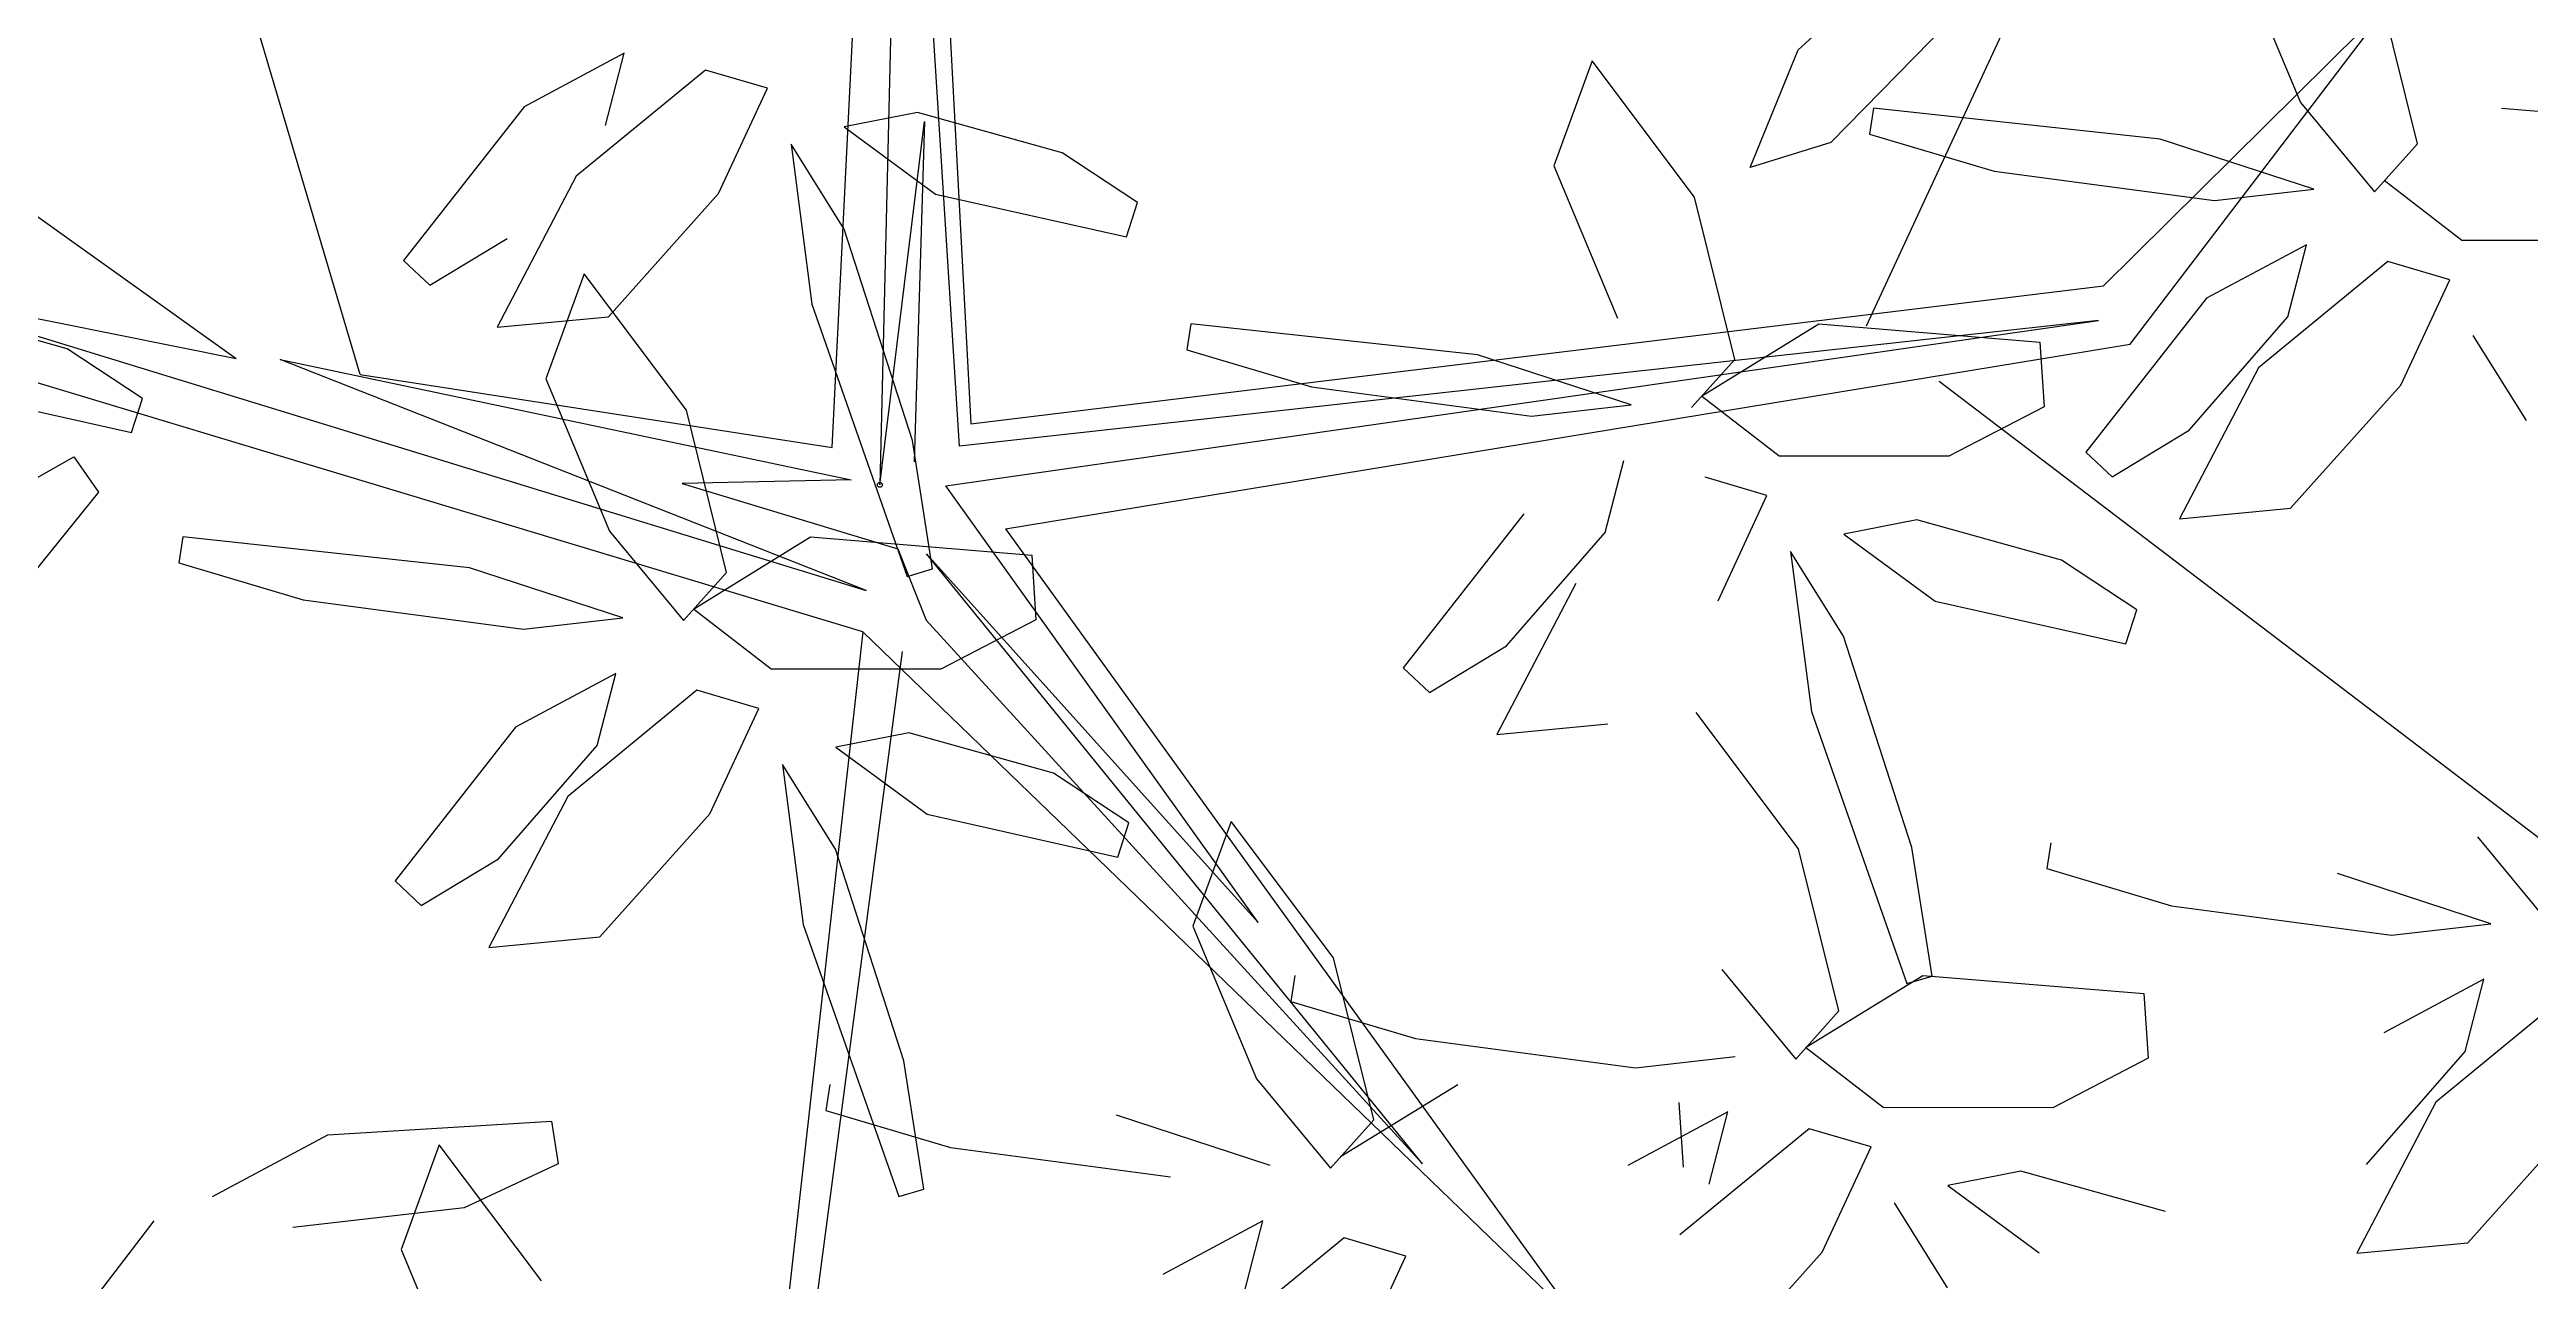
# Model space of a CAD drawing. Header units: inches. Extents: x 218980 to 233865, y 587194 to 599270.
# Drawn here: x 219066.311 to 219068.414, y 587476.931 to 587477.974 of the extents above; entities that cross this region are included whole.
import ezdxf

# ---------------------------------------------------------------- set-up
doc = ezdxf.new("R2010")
doc.units = ezdxf.units.IN
doc.header["$MEASUREMENT"] = 0
doc.layers.get('0').update_dxf_attribs({"lineweight": 0})
doc.layers.add('Proposed Urban Design', color=250, linetype='Continuous', lineweight=0)
doc.styles.get("Standard").update_dxf_attribs({"font": 'arial.ttf'})

# ---------------------------------------------------------------- blocks, each defined once
blk = doc.blocks.new('tree2')
at = {"color": 44}
for p, q in [((325199.1493, 3048393.2041), (325200.5444, 3048396.2131)), ((325197.393, 3048392.9975), (325197.5069, 3048395.2976)), ((325197.5069, 3048395.2976), (325197.6286, 3048393.0376)), ((325196.5911, 3048393.1216), (325195.9579, 3048395.2607)), ((325193.6755, 3048395.0805), (325196.3806, 3048393.1483)), ((325197.5124, 3048394.5345), (325197.4738, 3048392.934)), ((325197.6089, 3048392.9998), (325197.5124, 3048394.5345)), ((325199.5519, 3048393.2718), (325200.044, 3048393.7599)), ((325199.5967, 3048393.1727), (325200.044, 3048393.7599)), ((325197.4738, 3048392.934), (325197.5497, 3048393.5508)), ((325197.5497, 3048393.5508), (325197.532, 3048392.9733)), ((325195.566, 3048393.3127), (325196.3806, 3048393.1483)), ((325195.7183, 3048393.2863), (325197.4506, 3048392.7547)), ((325197.4447, 3048392.6847), (325195.5982, 3048393.241)), ((325197.6286, 3048393.0376), (325199.5519, 3048393.2718)), ((325197.5858, 3048392.9323), (325199.5429, 3048393.2131)), ((325199.5429, 3048393.2131), (325197.6089, 3048392.9998)), ((325196.4555, 3048393.147), (325197.4252, 3048392.9427)), ((325197.4506, 3048392.7547), (325196.4555, 3048393.147)), ((325197.6873, 3048392.8592), (325199.5967, 3048393.1727)), ((325196.5911, 3048393.1216), (325197.393, 3048392.9975)), ((325199.2727, 3048393.1101), (325200.7782, 3048391.9633)), ((325197.4252, 3048392.9427), (325197.1381, 3048392.9361)), ((325197.1381, 3048392.9361), (325197.5045, 3048392.8256)), ((325198.1165, 3048392.1907), (325197.5858, 3048392.9323)), ((325197.6873, 3048392.8592), (325198.6503, 3048391.525)), ((325197.5045, 3048392.8256), (325197.5523, 3048392.7041)), ((325198.3955, 3048391.7812), (325197.5532, 3048392.8168)), ((325197.5532, 3048392.8168), (325198.1165, 3048392.1907)), ((325197.4447, 3048392.6847), (325197.2803, 3048391.2113)), ((325197.4447, 3048392.6847), (325198.6256, 3048391.5438)), ((325197.5523, 3048392.7041), (325198.3955, 3048391.7812)), ((325197.512, 3048392.6512), (325197.3225, 3048391.221))]:
    blk.add_line(p, q, dxfattribs=at)
at = {"color": 62}
for p, q in [((325199.0332, 3048393.6725), (325199.3054, 3048393.921)), ((325199.2867, 3048393.7173), (325199.0885, 3048393.5153)), ((325197.0398, 3048393.6669), (325196.87, 3048393.5759)), ((325197.0082, 3048393.5444), (325197.0398, 3048393.6669)), ((325198.6835, 3048393.6538), (325198.6185, 3048393.4759)), ((325198.8572, 3048393.4223), (325198.6835, 3048393.6538)), ((325198.9519, 3048393.4727), (325199.0332, 3048393.6725)), ((325197.1777, 3048393.6383), (325196.9584, 3048393.4581)), ((325197.2829, 3048393.6073), (325197.1777, 3048393.6383)), ((325196.87, 3048393.5759), (325196.6652, 3048393.3149)), ((325197.1999, 3048393.4285), (325197.2829, 3048393.6073)), ((325199.1612, 3048393.5736), (325199.1544, 3048393.5294)), ((325199.6481, 3048393.5212), (325199.1612, 3048393.5736)), ((325197.5376, 3048393.566), (325197.4135, 3048393.5419)), ((325197.4135, 3048393.5419), (325197.5686, 3048393.4277)), ((325197.7832, 3048393.4976), (325197.5376, 3048393.566)), ((325199.1544, 3048393.5294), (325199.366, 3048393.4666)), ((325197.3231, 3048393.5124), (325197.3583, 3048393.2405)), ((325197.4131, 3048393.3683), (325197.3231, 3048393.5124)), ((325197.9112, 3048393.4133), (325197.7832, 3048393.4976)), ((325199.0885, 3048393.5153), (325198.9519, 3048393.4727)), ((325196.9584, 3048393.4581), (325196.8242, 3048393.2017)), ((325198.6185, 3048393.4759), (325198.7266, 3048393.2171)), ((325199.366, 3048393.4666), (325199.7399, 3048393.4167)), ((325197.0128, 3048393.2195), (325197.1999, 3048393.4285)), ((325197.5686, 3048393.4277), (325197.8924, 3048393.3551)), ((325197.8924, 3048393.3551), (325197.9112, 3048393.4133)), ((325198.9256, 3048393.1469), (325198.8572, 3048393.4223)), ((325197.529, 3048393.0094), (325197.4131, 3048393.3683)), ((325196.6652, 3048393.3149), (325196.7096, 3048393.2729)), ((325196.7096, 3048393.2729), (325196.8408, 3048393.3521)), ((325196.9716, 3048393.2921), (325196.9066, 3048393.1142)), ((325197.1454, 3048393.0606), (325196.9716, 3048393.2921)), ((325196.0937, 3048393.1652), (325195.8481, 3048393.2336)), ((325197.3583, 3048393.2405), (325197.5204, 3048392.7785)), ((325196.8242, 3048393.2017), (325197.0128, 3048393.2195)), ((325198.0019, 3048393.2074), (325197.9952, 3048393.1632)), ((325198.4888, 3048393.155), (325198.0019, 3048393.2074)), ((325198.8691, 3048393.0847), (325199.0681, 3048393.2073)), ((325199.0681, 3048393.2073), (325199.4438, 3048393.1763)), ((325196.2216, 3048393.0808), (325196.0937, 3048393.1652)), ((325197.9952, 3048393.1632), (325198.2067, 3048393.1003)), ((325198.7494, 3048393.0698), (325198.4888, 3048393.155)), ((325198.8523, 3048393.0652), (325198.9256, 3048393.1469)), ((325199.4438, 3048393.1763), (325199.4507, 3048393.0667)), ((325196.9066, 3048393.1142), (325197.0148, 3048392.8553)), ((325195.8791, 3048393.0952), (325196.2029, 3048393.0227)), ((325196.2029, 3048393.0227), (325196.2216, 3048393.0808)), ((325198.2067, 3048393.1003), (325198.5806, 3048393.0505)), ((325198.5806, 3048393.0505), (325198.7494, 3048393.0698)), ((325199.0008, 3048392.9829), (325198.8691, 3048393.0847)), ((325199.4507, 3048393.0667), (325199.2889, 3048392.9825)), ((325197.2137, 3048392.7852), (325197.1454, 3048393.0606)), ((325195.7736, 3048392.7938), (325196.1049, 3048392.9816)), ((325196.1049, 3048392.9816), (325196.1469, 3048392.9217)), ((325197.5632, 3048392.7914), (325197.529, 3048393.0094)), ((325199.2889, 3048392.9825), (325199.0008, 3048392.9829)), ((325198.7055, 3048392.8531), (325198.7371, 3048392.9755)), ((325198.9802, 3048392.9159), (325198.875, 3048392.9469)), ((325196.1469, 3048392.9217), (325196.0363, 3048392.7842)), ((325198.8972, 3048392.7371), (325198.9802, 3048392.9159)), ((325197.0148, 3048392.8553), (325197.1405, 3048392.7035)), ((325199.2349, 3048392.8746), (325199.1107, 3048392.8505)), ((325196.2901, 3048392.8456), (325196.2833, 3048392.8015)), ((325196.777, 3048392.7933), (325196.2901, 3048392.8456)), ((325197.1573, 3048392.723), (325197.3563, 3048392.8455)), ((325197.3563, 3048392.8455), (325197.7319, 3048392.8146)), ((325197.7319, 3048392.8146), (325197.7388, 3048392.705)), ((325199.0204, 3048392.8211), (325199.0556, 3048392.5491)), ((325199.1104, 3048392.6769), (325199.0204, 3048392.8211)), ((325196.2833, 3048392.8015), (325196.4948, 3048392.7386)), ((325197.0376, 3048392.708), (325196.777, 3048392.7933)), ((325197.1405, 3048392.7035), (325197.2137, 3048392.7852)), ((325197.5204, 3048392.7785), (325197.5632, 3048392.7914)), ((325196.4948, 3048392.7386), (325196.8687, 3048392.6888)), ((325196.8687, 3048392.6888), (325197.0376, 3048392.708)), ((325197.289, 3048392.6212), (325197.1573, 3048392.723)), ((325197.7388, 3048392.705), (325197.5771, 3048392.6208)), ((325197.0253, 3048392.6138), (325196.8554, 3048392.5228)), ((325196.9936, 3048392.4913), (325197.0253, 3048392.6138)), ((325197.5771, 3048392.6208), (325197.289, 3048392.6212)), ((325197.1631, 3048392.5852), (325196.9439, 3048392.4049)), ((325197.2684, 3048392.5542), (325197.1631, 3048392.5852)), ((325196.8554, 3048392.5228), (325196.6506, 3048392.2617)), ((325197.1854, 3048392.3754), (325197.2684, 3048392.5542)), ((325196.8263, 3048392.299), (325196.9936, 3048392.4913)), ((325197.523, 3048392.5129), (325197.3989, 3048392.4888)), ((325197.3989, 3048392.4888), (325197.5541, 3048392.3746)), ((325197.7686, 3048392.4445), (325197.523, 3048392.5129)), ((325197.3085, 3048392.4593), (325197.3437, 3048392.1874)), ((325197.3985, 3048392.3152), (325197.3085, 3048392.4593)), ((325197.8966, 3048392.3601), (325197.7686, 3048392.4445)), ((325196.9439, 3048392.4049), (325196.8097, 3048392.1485)), ((325196.9982, 3048392.1664), (325197.1854, 3048392.3754)), ((325197.5541, 3048392.3746), (325197.8779, 3048392.302)), ((325197.8779, 3048392.302), (325197.8966, 3048392.3601)), ((325197.5144, 3048391.9562), (325197.3985, 3048392.3152)), ((325196.695, 3048392.2198), (325196.8263, 3048392.299)), ((325196.6506, 3048392.2617), (325196.695, 3048392.2198)), ((325196.8097, 3048392.1485), (325196.9982, 3048392.1664)), ((325197.389, 3048391.916), (325197.3822, 3048391.8719)), ((325196.5362, 3048391.8303), (325196.9164, 3048391.8533)), ((325196.9164, 3048391.8533), (325196.9277, 3048391.781)), ((325196.3404, 3048391.7256), (325196.5362, 3048391.8303)), ((325196.7258, 3048391.8136), (325196.6608, 3048391.6358)), ((325196.8995, 3048391.5822), (325196.7258, 3048391.8136)), ((325196.9277, 3048391.781), (325196.768, 3048391.7062)), ((325196.768, 3048391.7062), (325196.4773, 3048391.673)), ((325196.6608, 3048391.6358), (325196.7689, 3048391.3769))]:
    blk.add_line(p, q, dxfattribs=at)
at = {"color": 64}
for p, q in [((325199.7778, 3048393.8421), (325199.8859, 3048393.5833)), ((325200.0849, 3048393.5131), (325200.0165, 3048393.7886)), ((325199.8859, 3048393.5833), (325200.0116, 3048393.4314)), ((325200.2274, 3048393.5735), (325200.603, 3048393.5425)), ((325199.9087, 3048393.436), (325199.6481, 3048393.5212)), ((325200.0116, 3048393.4314), (325200.0849, 3048393.5131)), ((325200.1601, 3048393.3491), (325200.0284, 3048393.4509)), ((325199.7399, 3048393.4167), (325199.9087, 3048393.436)), ((325199.8964, 3048393.3417), (325199.7265, 3048393.2508)), ((325199.8648, 3048393.2193), (325199.8964, 3048393.3417)), ((325200.4482, 3048393.3488), (325200.1601, 3048393.3491)), ((325200.0342, 3048393.3131), (325199.815, 3048393.1329)), ((325200.1395, 3048393.2821), (325200.0342, 3048393.3131)), ((325200.0565, 3048393.1033), (325200.1395, 3048393.2821)), ((325199.7265, 3048393.2508), (325199.5217, 3048392.9897)), ((325199.6974, 3048393.027), (325199.8648, 3048393.2193)), ((325200.2697, 3048393.0431), (325200.1796, 3048393.1873)), ((325199.815, 3048393.1329), (325199.6808, 3048392.8765)), ((325199.8693, 3048392.8944), (325200.0565, 3048393.1033)), ((325199.5662, 3048392.9478), (325199.6974, 3048393.027)), ((325199.5217, 3048392.9897), (325199.5662, 3048392.9478)), ((325199.6808, 3048392.8765), (325199.8693, 3048392.8944)), ((325198.5673, 3048392.8845), (325198.3625, 3048392.6235)), ((325198.5381, 3048392.6608), (325198.7055, 3048392.8531)), ((325199.4805, 3048392.8063), (325199.2349, 3048392.8746)), ((325199.1107, 3048392.8505), (325199.2659, 3048392.7363)), ((325199.6085, 3048392.7219), (325199.4805, 3048392.8063)), ((325198.6557, 3048392.7667), (325198.5215, 3048392.5103)), ((325199.2659, 3048392.7363), (325199.5897, 3048392.6638)), ((325199.5897, 3048392.6638), (325199.6085, 3048392.7219)), ((325198.4069, 3048392.5816), (325198.5381, 3048392.6608)), ((325199.2263, 3048392.318), (325199.1104, 3048392.6769)), ((325198.3625, 3048392.6235), (325198.4069, 3048392.5816)), ((325198.5215, 3048392.5103), (325198.71, 3048392.5281)), ((325199.0339, 3048392.3161), (325198.8601, 3048392.5476)), ((325199.0556, 3048392.5491), (325199.2177, 3048392.0871)), ((325198.0705, 3048392.3625), (325198.0055, 3048392.1846)), ((325198.2442, 3048392.131), (325198.0705, 3048392.3625)), ((325199.1022, 3048392.0407), (325199.0339, 3048392.3161)), ((325199.2605, 3048392.1), (325199.2263, 3048392.318)), ((325199.4622, 3048392.3264), (325199.4554, 3048392.2823)), ((325199.4554, 3048392.2823), (325199.6669, 3048392.2194)), ((325197.3437, 3048392.1874), (325197.5059, 3048391.7254)), ((325198.0055, 3048392.1846), (325198.1136, 3048391.9257)), ((325199.6669, 3048392.2194), (325200.0408, 3048392.1695)), ((325198.1786, 3048392.1011), (325198.1718, 3048392.057)), ((325198.3126, 3048391.8556), (325198.2442, 3048392.131)), ((325198.9033, 3048392.1108), (325199.029, 3048391.959)), ((325199.0458, 3048391.9785), (325199.2448, 3048392.101)), ((325199.2177, 3048392.0871), (325199.2605, 3048392.1)), ((325199.2448, 3048392.101), (325199.6204, 3048392.0701)), ((325198.1718, 3048392.057), (325198.3833, 3048391.9941)), ((325199.6204, 3048392.0701), (325199.6273, 3048391.9605)), ((325199.029, 3048391.959), (325199.1022, 3048392.0407)), ((325198.3833, 3048391.9941), (325198.7572, 3048391.9443)), ((325199.1775, 3048391.8767), (325199.0458, 3048391.9785)), ((325197.5487, 3048391.7382), (325197.5144, 3048391.9562)), ((325198.7572, 3048391.9443), (325198.9261, 3048391.9635)), ((325199.6273, 3048391.9605), (325199.4656, 3048391.8763)), ((325198.1136, 3048391.9257), (325198.2393, 3048391.7739)), ((325198.2562, 3048391.7934), (325198.4551, 3048391.9159)), ((325198.8308, 3048391.885), (325198.8377, 3048391.7754)), ((325197.3822, 3048391.8719), (325197.5937, 3048391.809)), ((325198.1364, 3048391.7784), (325197.8758, 3048391.8637)), ((325198.2393, 3048391.7739), (325198.3126, 3048391.8556)), ((325198.9138, 3048391.8693), (325198.7439, 3048391.7783)), ((325198.8822, 3048391.7468), (325198.9138, 3048391.8693)), ((325199.4656, 3048391.8763), (325199.1775, 3048391.8767)), ((325197.5937, 3048391.809), (325197.9676, 3048391.7592)), ((325199.0516, 3048391.8407), (325198.8324, 3048391.6604)), ((325199.1569, 3048391.8097), (325199.0516, 3048391.8407)), ((325199.0739, 3048391.6309), (325199.1569, 3048391.8097)), ((325199.4115, 3048391.7684), (325199.2874, 3048391.7443)), ((325199.6571, 3048391.7), (325199.4115, 3048391.7684)), ((325197.5059, 3048391.7254), (325197.5487, 3048391.7382)), ((325199.2874, 3048391.7443), (325199.4426, 3048391.6301)), ((325196.1032, 3048391.5035), (325196.2416, 3048391.6842)), ((325198.1241, 3048391.6842), (325197.9543, 3048391.5932)), ((325198.0925, 3048391.5617), (325198.1241, 3048391.6842)), ((325199.287, 3048391.5707), (325199.197, 3048391.7148)), ((325198.262, 3048391.6556), (325198.0427, 3048391.4754)), ((325198.3672, 3048391.6246), (325198.262, 3048391.6556)), ((325198.2842, 3048391.4458), (325198.3672, 3048391.6246)), ((325198.8867, 3048391.4219), (325199.0739, 3048391.6309))]:
    blk.add_line(p, q, dxfattribs=at)
at = {"color": 66}
for p, q in [((325200.1868, 3048392.3361), (325200.3125, 3048392.1842)), ((325200.2096, 3048392.1888), (325199.949, 3048392.274)), ((325200.0408, 3048392.1695), (325200.2096, 3048392.1888)), ((325200.1973, 3048392.0946), (325200.0275, 3048392.0036)), ((325200.1657, 3048391.9721), (325200.1973, 3048392.0946)), ((325200.3352, 3048392.0659), (325200.1159, 3048391.8857)), ((325199.9983, 3048391.7798), (325200.1657, 3048391.9721)), ((325200.1159, 3048391.8857), (325199.9817, 3048391.6293)), ((325200.1703, 3048391.6472), (325200.3574, 3048391.8561)), ((325199.9817, 3048391.6293), (325200.1703, 3048391.6472))]:
    blk.add_line(p, q, dxfattribs=at)
blk.add_circle((325197.4738, 3048392.934), 0.00415)
for s in ['P. de Arq. Enrique Guerrero Hernández.', 'P. de Arq. Adrian A. Romero Arguelles.', 'P. de Arq. Francisco Espitia Ramos.', 'P. de Arq. Hugo Suárez Ramírez.']:
    blk.add_text(s, height=1.6e-15, rotation=322.7022).set_placement((325197.4738, 3048392.934))

msp = doc.modelspace()

# ---------------------------------------------------------------- block references
at = {"layer": 'Proposed Urban Design', "xscale": 0.5, "yscale": 0.5, "zscale": 0.5}
msp.add_blockref('tree2', (56468.2789, -936718.8629), dxfattribs=at)

doc.saveas('drawing.dxf')
